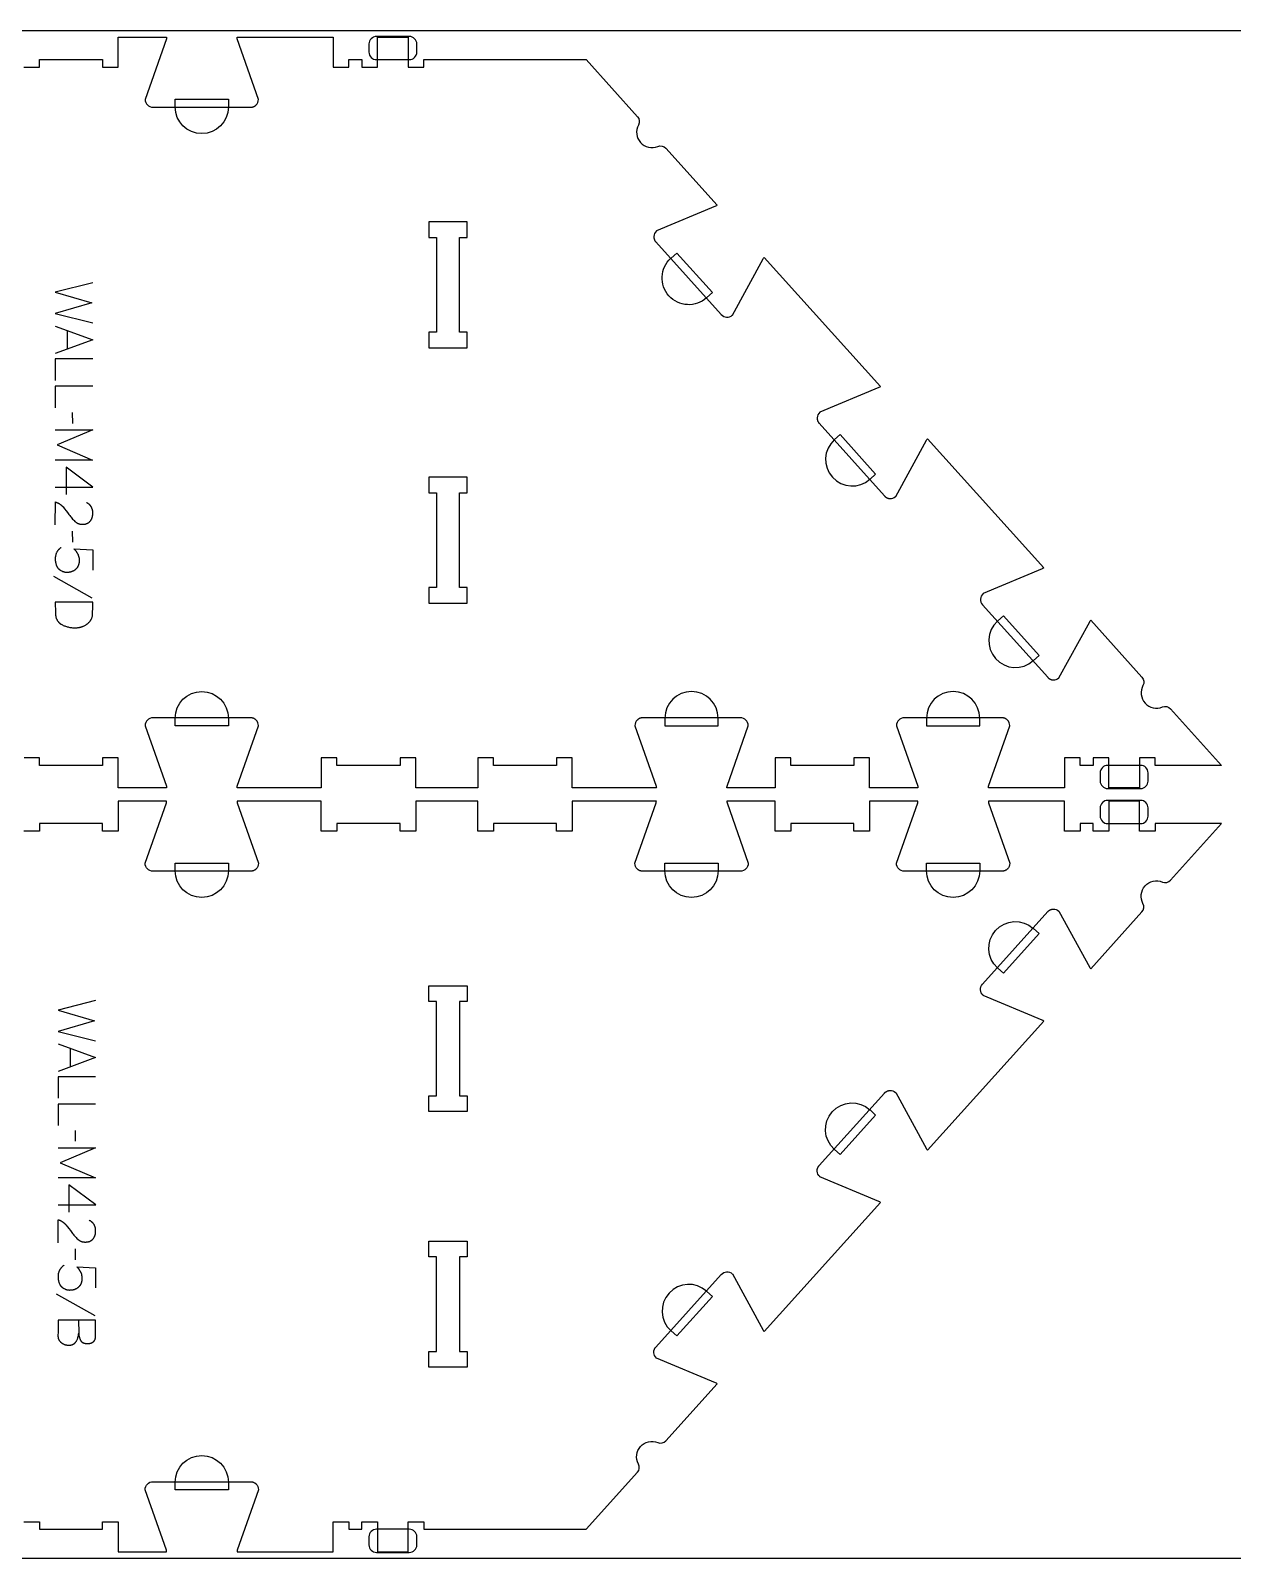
# Model space of a CAD drawing. Extents: x 0 to 4485, y 0 to 10771.
# Drawn here: x 891 to 1850, y 4349 to 5569 of the extents above; entities that cross this region are included whole.
import ezdxf

# ---------------------------------------------------------------- set-up
doc = ezdxf.new("R2010")
doc.units = 0
for name, color, linetype in [('0_SHEET_SPRUCEPLY_2440X122', 1, 'CONTINUOUS'), ('1_ANYTOOL_1MMDEEP_LABELS_S', 2, 'CONTINUOUS'), ('3_ANYTOOL_CUTTHROUGH_INSID', 4, 'CONTINUOUS'), ('4_ANYTOOL_CUTTHROUGH_OUTSI', 5, 'CONTINUOUS'), ('5_ANYTOOL_HALF_MILL_9MM_IN', 3, 'CONTINUOUS')]:
    doc.layers.add(name, color=color, linetype=linetype)

msp = doc.modelspace()

# ---------------------------------------------------------------- linework, layer by layer
at = {"layer": '0_SHEET_SPRUCEPLY_2440X122'}
msp.add_lwpolyline([(2737.9, 5569.4), (2737.9, 4349.4), (297.9, 4349.4), (297.9, 5569.4)], close=True, dxfattribs=at)
at = {"layer": '1_ANYTOOL_1MMDEEP_LABELS_S', "color": 2}
for points in [[(940.4, 5368.1), (910.4, 5360.4), (939.5, 5352), (910.4, 5343.5), (940.4, 5336)], [(910.4, 5333.4), (940.4, 5322.5), (910.4, 5311.5)], [(919.9, 5329.9), (919.9, 5315)], [(940.4, 5307.2), (910.4, 5307.2), (910.4, 5290.1)], [(940.4, 5285.4), (910.4, 5285.4), (910.4, 5268.3)], [(924.3, 5255.6), (924.2, 5264.4)], [(910.4, 5250.5), (940.4, 5250.5), (912, 5238.5), (940.2, 5226.5), (910.4, 5226.5)], [(910.4, 5204.9), (940.4, 5204.9), (919, 5220.9)], [(919, 5220.9), (919, 5199.1)], [(910.4, 5174.7), (910.5, 5193), (910.9, 5192.9), (911.1, 5192.8), (911.4, 5192.7), (911.6, 5192.6), (911.8, 5192.5), (912, 5192.4), (912.2, 5192.3), (912.4, 5192.2), (912.6, 5192.1), (912.9, 5192), (913.1, 5191.9), (913.3, 5191.8), (913.5, 5191.7), (913.7, 5191.6), (913.8, 5191.4), (914, 5191.3), (914.2, 5191.2), (914.4, 5191), (914.6, 5190.9), (914.8, 5190.8), (915, 5190.6), (915.1, 5190.5), (915.3, 5190.3), (915.5, 5190.2), (915.6, 5190), (915.8, 5189.8), (916, 5189.7), (916.1, 5189.5), (916.3, 5189.3), (916.6, 5189), (917.8, 5187.5), (919, 5186), (920.2, 5184.5), (921.3, 5183), (921.9, 5182.2), (922.4, 5181.5), (923, 5180.8), (923.6, 5180.1), (924.2, 5179.4), (924.8, 5178.8), (925.4, 5178.1), (926, 5177.5), (926.2, 5177.4), (926.3, 5177.3), (926.5, 5177.1), (926.7, 5177), (926.8, 5176.9), (927, 5176.7), (927.2, 5176.6), (927.3, 5176.5), (927.5, 5176.4), (927.7, 5176.3), (927.9, 5176.2), (928, 5176.1), (928.2, 5176), (928.4, 5175.9), (928.6, 5175.9), (928.8, 5175.8), (929, 5175.7), (929.2, 5175.6), (929.4, 5175.6), (929.6, 5175.5), (929.8, 5175.5), (930, 5175.4), (930.2, 5175.4), (930.4, 5175.3), (930.6, 5175.3), (930.8, 5175.3), (931, 5175.2), (931.3, 5175.2), (931.5, 5175.2), (931.7, 5175.2), (931.9, 5175.2), (932.1, 5175.2), (932.4, 5175.2), (932.6, 5175.2), (932.9, 5175.2), (933.1, 5175.2), (933.4, 5175.2), (933.6, 5175.3), (933.8, 5175.3), (934, 5175.3), (934.3, 5175.4), (934.5, 5175.4), (934.7, 5175.5), (934.9, 5175.5), (935.1, 5175.6), (935.3, 5175.7), (935.5, 5175.7), (935.7, 5175.8), (935.9, 5175.9), (936.1, 5176), (936.3, 5176.1), (936.4, 5176.2), (936.6, 5176.3), (936.8, 5176.4), (936.9, 5176.5), (937.1, 5176.6), (937.3, 5176.7), (937.4, 5176.9), (937.6, 5177), (937.7, 5177.1), (937.9, 5177.3), (938, 5177.4), (938.1, 5177.6), (938.3, 5177.7), (938.4, 5177.9), (938.5, 5178), (938.7, 5178.2), (938.8, 5178.4), (938.9, 5178.5), (939, 5178.7), (939.1, 5178.9), (939.2, 5179.1), (939.3, 5179.2), (939.4, 5179.4), (939.5, 5179.6), (939.6, 5179.8), (939.6, 5180), (939.7, 5180.2), (939.8, 5180.4), (939.9, 5180.6), (939.9, 5180.8), (940, 5181), (940, 5181.2), (940.1, 5181.4), (940.1, 5181.6), (940.2, 5181.8), (940.2, 5182), (940.2, 5182.3), (940.3, 5182.5), (940.3, 5182.7), (940.3, 5182.9), (940.3, 5183.2), (940.4, 5183.4), (940.4, 5183.6), (940.4, 5184.1), (940.4, 5184.5), (940.4, 5184.8), (940.3, 5185.2), (940.3, 5185.5), (940.3, 5185.9), (940.2, 5186.2), (940.1, 5186.5), (940.1, 5186.8), (940, 5187.2), (939.9, 5187.3), (939.9, 5187.5), (939.8, 5187.6), (939.8, 5187.8), (939.7, 5187.9), (939.7, 5188.1), (939.6, 5188.2), (939.5, 5188.4), (939.5, 5188.5), (939.4, 5188.6), (939.3, 5188.8), (939.3, 5188.9), (939.2, 5189), (939.1, 5189.2), (939, 5189.3), (938.9, 5189.4), (938.9, 5189.6), (938.8, 5189.7), (938.7, 5189.8), (938.6, 5189.9), (938.5, 5190.1), (938.4, 5190.2), (938.3, 5190.3), (938.2, 5190.4), (938.1, 5190.5), (938, 5190.7), (937.9, 5190.8), (937.7, 5190.9), (937.6, 5191), (937.5, 5191.1), (937.4, 5191.2), (937.3, 5191.3), (937, 5191.5), (936.7, 5191.7), (936.5, 5191.9), (936.2, 5192.1), (935.9, 5192.3), (935.6, 5192.4), (935.3, 5192.6)], [(924.3, 5161), (924.2, 5169.8)], [(915.1, 5156.7), (914.8, 5156.5), (914.6, 5156.3), (914.3, 5156.1), (914, 5155.9), (913.8, 5155.6), (913.5, 5155.4), (913.3, 5155.2), (913.1, 5154.9), (912.8, 5154.7), (912.6, 5154.4), (912.4, 5154.2), (912.2, 5153.9), (912.1, 5153.6), (911.9, 5153.4), (911.7, 5153.1), (911.6, 5152.8), (911.4, 5152.5), (911.3, 5152.3), (911.2, 5152), (911, 5151.7), (910.9, 5151.4), (910.8, 5151.1), (910.8, 5150.8), (910.7, 5150.4), (910.6, 5150.1), (910.5, 5149.8), (910.5, 5149.5), (910.5, 5149.1), (910.4, 5148.8), (910.4, 5148.5), (910.4, 5148.1), (910.4, 5147.8), (910.4, 5147.3), (910.4, 5146.9), (910.4, 5146.5), (910.4, 5146.1), (910.5, 5145.7), (910.5, 5145.4), (910.6, 5145), (910.6, 5144.6), (910.7, 5144.3), (910.8, 5143.9), (910.9, 5143.6), (911, 5143.2), (911.1, 5142.9), (911.2, 5142.5), (911.3, 5142.2), (911.4, 5141.9), (911.5, 5141.8), (911.6, 5141.6), (911.6, 5141.4), (911.7, 5141.3), (911.8, 5141.1), (911.9, 5141), (912, 5140.9), (912.1, 5140.7), (912.2, 5140.6), (912.3, 5140.4), (912.4, 5140.3), (912.5, 5140.2), (912.6, 5140), (912.8, 5139.9), (912.9, 5139.8), (913, 5139.6), (913.2, 5139.5), (913.3, 5139.4), (913.4, 5139.3), (913.6, 5139.2), (913.7, 5139), (913.9, 5138.9), (914.1, 5138.8), (914.2, 5138.7), (914.4, 5138.6), (914.6, 5138.5), (914.7, 5138.4), (914.9, 5138.3), (915.3, 5138.1), (915.7, 5137.9), (915.9, 5137.7), (916.2, 5137.6), (916.4, 5137.5), (916.7, 5137.4), (916.9, 5137.4), (917.2, 5137.3), (917.4, 5137.2), (917.6, 5137.2), (917.9, 5137.1), (918.1, 5137), (918.4, 5137), (918.6, 5137), (918.8, 5136.9), (919.1, 5136.9), (919.3, 5136.9), (919.5, 5136.9), (919.8, 5136.9), (920.1, 5136.9), (920.3, 5136.9), (920.6, 5137), (920.9, 5137), (921.1, 5137), (921.4, 5137), (921.6, 5137.1), (921.9, 5137.1), (922.1, 5137.1), (922.3, 5137.2), (922.6, 5137.3), (922.8, 5137.3), (923, 5137.4), (923.3, 5137.4), (923.5, 5137.5), (923.7, 5137.6), (923.9, 5137.7), (924.2, 5137.8), (924.4, 5137.9), (924.6, 5137.9), (924.8, 5138), (925, 5138.2), (925.2, 5138.3), (925.4, 5138.4), (925.6, 5138.5), (925.8, 5138.6), (926, 5138.8), (926.2, 5138.9), (926.4, 5139), (926.6, 5139.2), (926.7, 5139.3), (926.9, 5139.5), (927.1, 5139.6), (927.3, 5139.8), (927.4, 5139.9), (927.6, 5140.1), (927.7, 5140.3), (927.9, 5140.5), (928, 5140.6), (928.2, 5140.8), (928.3, 5141), (928.4, 5141.2), (928.5, 5141.4), (928.6, 5141.6), (928.7, 5141.8), (928.8, 5142), (928.9, 5142.3), (929, 5142.5), (929.1, 5142.7), (929.2, 5142.9), (929.3, 5143.2), (929.3, 5143.4), (929.4, 5143.6), (929.4, 5143.9), (929.5, 5144.1), (929.5, 5144.4), (929.6, 5144.6), (929.6, 5144.9), (929.6, 5145.2), (929.6, 5145.4), (929.7, 5145.7), (929.7, 5146), (929.7, 5146.3), (929.7, 5146.6), (929.6, 5147), (929.6, 5147.3), (929.6, 5147.6), (929.6, 5148), (929.5, 5148.3), (929.4, 5148.6), (929.4, 5148.9), (929.3, 5149.2), (929.2, 5149.5), (929.1, 5149.8), (929, 5150.1), (928.9, 5150.4), (928.8, 5150.7), (928.7, 5151), (928.5, 5151.3), (928.4, 5151.5), (928.2, 5151.8), (928.1, 5152.1), (927.9, 5152.4), (927.7, 5152.6), (927.5, 5152.9), (927.4, 5153.2), (927.2, 5153.4), (927, 5153.7), (926.7, 5154), (926.5, 5154.2), (926.3, 5154.5), (925.8, 5155), (925.3, 5155.5), (940.4, 5154.8), (940.4, 5138.6)], [(939.9, 5116.3), (909.1, 5133.5)], [(942.6, 4795), (912.6, 4787.2), (941.7, 4778.8), (912.6, 4770.3), (942.6, 4762.8)], [(912.6, 4760.2), (942.6, 4749.4), (912.6, 4738.3)], [(922.2, 4756.8), (922.2, 4741.9)], [(942.6, 4734), (912.6, 4734), (912.6, 4716.9)], [(942.6, 4712.2), (912.6, 4712.2), (912.6, 4695.1)], [(926.5, 4682.5), (926.4, 4691.2)], [(912.6, 4677.3), (942.6, 4677.3), (914.3, 4665.3), (942.5, 4653.3), (912.6, 4653.3)], [(912.6, 4631.8), (942.7, 4631.7), (921.3, 4647.7)], [(921.3, 4647.7), (921.3, 4626)], [(912.7, 4601.5), (912.7, 4619.8), (913.2, 4619.7), (913.4, 4619.6), (913.6, 4619.5), (913.8, 4619.5), (914, 4619.4), (914.3, 4619.3), (914.5, 4619.2), (914.7, 4619.1), (914.9, 4619), (915.1, 4618.9), (915.3, 4618.8), (915.5, 4618.6), (915.7, 4618.5), (915.9, 4618.4), (916.1, 4618.3), (916.3, 4618.1), (916.5, 4618), (916.7, 4617.9), (916.8, 4617.7), (917, 4617.6), (917.2, 4617.5), (917.4, 4617.3), (917.5, 4617.1), (917.7, 4617), (917.9, 4616.8), (918.1, 4616.7), (918.2, 4616.5), (918.4, 4616.3), (918.5, 4616.2), (918.9, 4615.8), (920.1, 4614.3), (921.3, 4612.8), (922.4, 4611.3), (923.6, 4609.8), (924.1, 4609), (924.7, 4608.3), (925.3, 4607.6), (925.8, 4606.9), (926.4, 4606.2), (927, 4605.6), (927.6, 4605), (928.3, 4604.4), (928.4, 4604.2), (928.6, 4604.1), (928.7, 4604), (928.9, 4603.8), (929.1, 4603.7), (929.2, 4603.6), (929.4, 4603.5), (929.6, 4603.3), (929.8, 4603.2), (929.9, 4603.1), (930.1, 4603), (930.3, 4602.9), (930.5, 4602.8), (930.7, 4602.8), (930.8, 4602.7), (931, 4602.6), (931.2, 4602.5), (931.4, 4602.5), (931.6, 4602.4), (931.8, 4602.3), (932, 4602.3), (932.2, 4602.2), (932.4, 4602.2), (932.6, 4602.2), (932.9, 4602.1), (933.1, 4602.1), (933.3, 4602.1), (933.5, 4602.1), (933.7, 4602), (933.9, 4602), (934.2, 4602), (934.4, 4602), (934.6, 4602), (934.9, 4602), (935.1, 4602), (935.4, 4602.1), (935.6, 4602.1), (935.8, 4602.1), (936.1, 4602.1), (936.3, 4602.2), (936.5, 4602.2), (936.7, 4602.3), (936.9, 4602.3), (937.1, 4602.4), (937.3, 4602.4), (937.5, 4602.5), (937.7, 4602.6), (937.9, 4602.6), (938.1, 4602.7), (938.3, 4602.8), (938.5, 4602.9), (938.7, 4603), (938.9, 4603.1), (939, 4603.2), (939.2, 4603.3), (939.4, 4603.4), (939.5, 4603.6), (939.7, 4603.7), (939.8, 4603.8), (940, 4604), (940.1, 4604.1), (940.3, 4604.2), (940.4, 4604.4), (940.5, 4604.5), (940.7, 4604.7), (940.8, 4604.9), (940.9, 4605), (941, 4605.2), (941.1, 4605.4), (941.2, 4605.5), (941.3, 4605.7), (941.4, 4605.9), (941.5, 4606.1), (941.6, 4606.3), (941.7, 4606.4), (941.8, 4606.6), (941.9, 4606.8), (942, 4607), (942, 4607.2), (942.1, 4607.4), (942.2, 4607.6), (942.2, 4607.8), (942.3, 4608), (942.3, 4608.2), (942.4, 4608.4), (942.4, 4608.6), (942.5, 4608.9), (942.5, 4609.1), (942.5, 4609.3), (942.5, 4609.5), (942.6, 4609.8), (942.6, 4610), (942.6, 4610.2), (942.6, 4610.5), (942.6, 4610.9), (942.6, 4611.3), (942.6, 4611.7), (942.6, 4612), (942.5, 4612.4), (942.5, 4612.7), (942.4, 4613), (942.4, 4613.4), (942.3, 4613.7), (942.2, 4614), (942.2, 4614.1), (942.1, 4614.3), (942.1, 4614.5), (942, 4614.6), (942, 4614.7), (941.9, 4614.9), (941.8, 4615), (941.8, 4615.2), (941.7, 4615.3), (941.6, 4615.5), (941.6, 4615.6), (941.5, 4615.7), (941.4, 4615.9), (941.3, 4616), (941.3, 4616.1), (941.2, 4616.3), (941.1, 4616.4), (941, 4616.5), (940.9, 4616.7), (940.8, 4616.8), (940.7, 4616.9), (940.6, 4617), (940.5, 4617.1), (940.4, 4617.3), (940.3, 4617.4), (940.2, 4617.5), (940.1, 4617.6), (940, 4617.7), (939.9, 4617.8), (939.8, 4617.9), (939.6, 4618), (939.5, 4618.1), (939.3, 4618.3), (939, 4618.5), (938.7, 4618.7), (938.4, 4618.9), (938.1, 4619.1), (937.8, 4619.3), (937.5, 4619.4)], [(926.5, 4587.8), (926.4, 4596.6)], [(917.4, 4583.5), (917.1, 4583.3), (916.8, 4583.1), (916.5, 4582.9), (916.3, 4582.7), (916, 4582.5), (915.8, 4582.2), (915.5, 4582), (915.3, 4581.7), (915.1, 4581.5), (914.9, 4581.3), (914.7, 4581), (914.5, 4580.7), (914.3, 4580.5), (914.1, 4580.2), (914, 4579.9), (913.8, 4579.7), (913.7, 4579.4), (913.5, 4579.1), (913.4, 4578.8), (913.3, 4578.5), (913.2, 4578.2), (913.1, 4577.9), (913, 4577.6), (912.9, 4577.3), (912.8, 4576.9), (912.8, 4576.6), (912.7, 4576.3), (912.7, 4576), (912.7, 4575.6), (912.6, 4575.3), (912.6, 4574.9), (912.6, 4574.6), (912.6, 4574.2), (912.6, 4573.8), (912.7, 4573.4), (912.7, 4573), (912.7, 4572.6), (912.8, 4572.2), (912.8, 4571.8), (912.9, 4571.5), (913, 4571.1), (913, 4570.7), (913.1, 4570.4), (913.2, 4570), (913.3, 4569.7), (913.4, 4569.4), (913.5, 4569.1), (913.7, 4568.7), (913.7, 4568.6), (913.8, 4568.4), (913.9, 4568.3), (914, 4568.1), (914.1, 4568), (914.1, 4567.8), (914.2, 4567.7), (914.3, 4567.5), (914.4, 4567.4), (914.5, 4567.3), (914.6, 4567.1), (914.8, 4567), (914.9, 4566.9), (915, 4566.7), (915.1, 4566.6), (915.3, 4566.5), (915.4, 4566.3), (915.5, 4566.2), (915.7, 4566.1), (915.8, 4566), (916, 4565.9), (916.1, 4565.7), (916.3, 4565.6), (916.5, 4565.5), (916.6, 4565.4), (916.8, 4565.3), (917, 4565.2), (917.2, 4565.1), (917.5, 4564.9), (917.9, 4564.7), (918.2, 4564.6), (918.4, 4564.5), (918.7, 4564.4), (918.9, 4564.3), (919.2, 4564.2), (919.4, 4564.1), (919.6, 4564), (919.9, 4564), (920.1, 4563.9), (920.4, 4563.9), (920.6, 4563.8), (920.8, 4563.8), (921.1, 4563.8), (921.3, 4563.8), (921.6, 4563.7), (921.8, 4563.7), (922.1, 4563.7), (922.3, 4563.8), (922.6, 4563.8), (922.8, 4563.8), (923.1, 4563.8), (923.4, 4563.8), (923.6, 4563.9), (923.9, 4563.9), (924.1, 4563.9), (924.3, 4564), (924.6, 4564), (924.8, 4564.1), (925, 4564.1), (925.3, 4564.2), (925.5, 4564.3), (925.7, 4564.3), (926, 4564.4), (926.2, 4564.5), (926.4, 4564.6), (926.6, 4564.7), (926.8, 4564.8), (927, 4564.9), (927.2, 4565), (927.5, 4565.1), (927.7, 4565.2), (927.9, 4565.3), (928, 4565.5), (928.2, 4565.6), (928.4, 4565.7), (928.6, 4565.9), (928.8, 4566), (929, 4566.1), (929.2, 4566.3), (929.3, 4566.5), (929.5, 4566.6), (929.7, 4566.8), (929.8, 4566.9), (930, 4567.1), (930.1, 4567.3), (930.3, 4567.5), (930.4, 4567.7), (930.5, 4567.9), (930.7, 4568), (930.8, 4568.2), (930.9, 4568.4), (931, 4568.7), (931.1, 4568.9), (931.2, 4569.1), (931.3, 4569.3), (931.4, 4569.5), (931.4, 4569.7), (931.5, 4570), (931.6, 4570.2), (931.6, 4570.5), (931.7, 4570.7), (931.7, 4570.9), (931.8, 4571.2), (931.8, 4571.5), (931.8, 4571.7), (931.9, 4572), (931.9, 4572.3), (931.9, 4572.5), (931.9, 4572.8), (931.9, 4573.1), (931.9, 4573.4), (931.9, 4573.8), (931.9, 4574.1), (931.8, 4574.5), (931.8, 4574.8), (931.7, 4575.1), (931.7, 4575.4), (931.6, 4575.8), (931.5, 4576.1), (931.5, 4576.4), (931.4, 4576.7), (931.3, 4577), (931.2, 4577.3), (931, 4577.5), (930.9, 4577.8), (930.8, 4578.1), (930.6, 4578.4), (930.5, 4578.6), (930.3, 4578.9), (930.1, 4579.2), (930, 4579.5), (929.8, 4579.7), (929.6, 4580), (929.4, 4580.3), (929.2, 4580.5), (929, 4580.8), (928.8, 4581), (928.6, 4581.3), (928.1, 4581.8), (927.6, 4582.3), (942.6, 4581.6), (942.6, 4565.4)], [(942.2, 4543.2), (911.4, 4560.4)], [(942.6, 4539.7), (912.6, 4539.7), (912.6, 4530.1), (912.5, 4527.5), (912.5, 4527.3), (912.5, 4527.1), (912.5, 4526.9), (912.5, 4526.6), (912.6, 4526.4), (912.6, 4526.2), (912.6, 4526), (912.7, 4525.8), (912.7, 4525.6), (912.7, 4525.4), (912.8, 4525.2), (912.8, 4525), (912.9, 4524.8), (913, 4524.6), (913, 4524.4), (913.1, 4524.2), (913.2, 4524.1), (913.3, 4523.9), (913.4, 4523.7), (913.5, 4523.6), (913.6, 4523.4), (913.7, 4523.2), (913.8, 4523.1), (913.9, 4522.9), (914.1, 4522.8), (914.2, 4522.6), (914.3, 4522.5), (914.5, 4522.3), (914.6, 4522.2), (914.8, 4522), (915, 4521.9), (915.1, 4521.8), (915.3, 4521.6), (915.5, 4521.5), (915.6, 4521.4), (915.8, 4521.3), (916, 4521.2), (916.2, 4521.1), (916.3, 4521), (916.5, 4520.9), (916.7, 4520.8), (916.9, 4520.7), (917.1, 4520.6), (917.3, 4520.5), (917.4, 4520.4), (917.6, 4520.3), (917.8, 4520.3), (918, 4520.2), (918.2, 4520.1), (918.4, 4520.1), (918.6, 4520), (918.8, 4520), (919, 4519.9), (919.1, 4519.9), (919.3, 4519.9), (919.5, 4519.8), (919.7, 4519.8), (919.9, 4519.8), (920.1, 4519.7), (920.3, 4519.7), (920.5, 4519.7), (920.7, 4519.7), (920.9, 4519.7), (921.2, 4519.7), (921.4, 4519.7), (921.7, 4519.7), (921.9, 4519.7), (922.1, 4519.7), (922.4, 4519.8), (922.6, 4519.8), (922.8, 4519.8), (923, 4519.9), (923.3, 4519.9), (923.5, 4520), (923.7, 4520), (923.9, 4520.1), (924.1, 4520.2), (924.3, 4520.2), (924.5, 4520.3), (924.6, 4520.4), (924.7, 4520.5), (924.8, 4520.5), (924.9, 4520.6), (925, 4520.6), (925.1, 4520.7), (925.2, 4520.7), (925.3, 4520.8), (925.3, 4520.8), (925.4, 4520.9), (925.5, 4520.9), (925.6, 4521), (925.7, 4521.1), (925.7, 4521.1), (925.8, 4521.2), (925.9, 4521.3), (926, 4521.3), (926, 4521.4), (926.1, 4521.5), (926.2, 4521.5), (926.3, 4521.6), (926.3, 4521.7), (926.4, 4521.8), (926.5, 4521.9), (926.6, 4522.1), (926.8, 4522.2), (926.9, 4522.4), (927, 4522.6), (927.2, 4523), (927.4, 4523.3), (927.6, 4523.7), (927.8, 4524.1), (928, 4524.5), (928.1, 4524.9), (928.3, 4525.3), (928.4, 4525.7), (928.5, 4526.1), (928.6, 4526.5), (928.7, 4527), (928.8, 4527.4), (928.9, 4527.8), (929, 4528.3), (929, 4528.7), (929.1, 4529.2)], [(929, 4539.7), (929.1, 4529.2), (929.1, 4528.8), (929.2, 4528.4), (929.2, 4528), (929.3, 4527.6), (929.3, 4527.3), (929.4, 4526.9), (929.5, 4526.5), (929.6, 4526.2), (929.7, 4525.8), (929.8, 4525.5), (929.9, 4525.1), (930, 4524.8), (930.2, 4524.4), (930.3, 4524.1), (930.5, 4523.8), (930.6, 4523.5), (930.7, 4523.4), (930.7, 4523.3), (930.8, 4523.3), (930.8, 4523.2), (930.9, 4523.1), (930.9, 4523), (931, 4523), (931, 4522.9), (931.1, 4522.8), (931.1, 4522.8), (931.2, 4522.7), (931.2, 4522.6), (931.3, 4522.6), (931.4, 4522.5), (931.4, 4522.4), (931.5, 4522.4), (931.6, 4522.3), (931.6, 4522.3), (931.7, 4522.2), (931.8, 4522.2), (931.8, 4522.1), (931.9, 4522.1), (932, 4522), (932.1, 4522), (932.1, 4521.9), (932.2, 4521.9), (932.3, 4521.8), (932.4, 4521.8), (932.4, 4521.7), (932.5, 4521.7), (932.6, 4521.6), (932.7, 4521.6), (932.8, 4521.6), (932.9, 4521.5), (933.1, 4521.5), (933.2, 4521.4), (933.4, 4521.3), (933.6, 4521.3), (933.8, 4521.2), (934, 4521.2), (934.2, 4521.1), (934.5, 4521.1), (934.7, 4521.1), (934.9, 4521), (935.2, 4521), (935.4, 4521), (935.6, 4521), (935.9, 4521), (936.2, 4521), (936.5, 4521), (936.7, 4521), (936.9, 4521), (937.1, 4521), (937.3, 4521), (937.5, 4521.1), (937.7, 4521.1), (937.8, 4521.1), (938, 4521.1), (938.2, 4521.2), (938.4, 4521.2), (938.5, 4521.2), (938.7, 4521.3), (938.8, 4521.3), (939, 4521.4), (939.1, 4521.4), (939.3, 4521.5), (939.4, 4521.6), (939.6, 4521.6), (939.7, 4521.7), (939.8, 4521.8), (940, 4521.8), (940.1, 4521.9), (940.2, 4522), (940.3, 4522.1), (940.5, 4522.2), (940.6, 4522.3), (940.7, 4522.3), (940.8, 4522.4), (940.9, 4522.5), (941, 4522.6), (941.1, 4522.8), (941.2, 4522.9), (941.3, 4523), (941.4, 4523.1), (941.5, 4523.2), (941.6, 4523.3), (941.6, 4523.5), (941.7, 4523.6), (941.8, 4523.7), (941.9, 4523.9), (941.9, 4524), (942, 4524.1), (942.1, 4524.3), (942.1, 4524.4), (942.2, 4524.6), (942.2, 4524.7), (942.3, 4524.9), (942.3, 4525.1), (942.4, 4525.2), (942.4, 4525.4), (942.4, 4525.6), (942.5, 4525.7), (942.5, 4525.9), (942.5, 4526.1), (942.5, 4526.3), (942.6, 4526.5), (942.6, 4526.7), (942.6, 4526.8), (942.6, 4527.2), (942.6, 4527.7), (942.6, 4539.7)]]:
    msp.add_lwpolyline(points, dxfattribs=at)
msp.add_lwpolyline([(940.4, 5112.9), (910.4, 5112.9), (910.5, 5104.4), (910.5, 5104), (910.5, 5103.6), (910.5, 5103.2), (910.6, 5102.8), (910.6, 5102.4), (910.7, 5102), (910.7, 5101.7), (910.8, 5101.3), (910.9, 5101), (911, 5100.6), (911.1, 5100.3), (911.2, 5100), (911.3, 5099.7), (911.4, 5099.5), (911.5, 5099.3), (911.5, 5099.2), (911.6, 5099), (911.7, 5098.9), (911.8, 5098.8), (911.8, 5098.6), (911.9, 5098.5), (912, 5098.3), (912.1, 5098.2), (912.2, 5098.1), (912.3, 5097.9), (912.4, 5097.8), (912.5, 5097.7), (912.6, 5097.5), (912.7, 5097.4), (912.8, 5097.3), (912.9, 5097.2), (913, 5097), (913.1, 5096.9), (913.2, 5096.8), (913.3, 5096.7), (913.4, 5096.6), (913.6, 5096.5), (913.7, 5096.4), (913.8, 5096.3), (913.9, 5096.1), (914.1, 5096), (914.2, 5095.9), (914.3, 5095.8), (914.5, 5095.7), (914.6, 5095.7), (914.9, 5095.5), (915.2, 5095.3), (915.5, 5095.1), (916.1, 5094.8), (916.7, 5094.5), (917.4, 5094.2), (918, 5094), (918.6, 5093.8), (919.3, 5093.5), (919.9, 5093.3), (920.6, 5093.2), (921.3, 5093), (921.9, 5092.9), (922.6, 5092.8), (923.3, 5092.7), (924, 5092.6), (924.7, 5092.6), (925.4, 5092.5), (926.1, 5092.5), (926.7, 5092.5), (927.3, 5092.6), (927.8, 5092.6), (928.4, 5092.7), (929, 5092.8), (929.3, 5092.8), (929.6, 5092.9), (929.8, 5092.9), (930.1, 5093), (930.4, 5093.1), (930.7, 5093.1), (930.9, 5093.2), (931.2, 5093.3), (931.5, 5093.4), (931.8, 5093.5), (932, 5093.6), (932.3, 5093.7), (932.6, 5093.8), (932.8, 5093.9), (933.4, 5094.2), (933.9, 5094.4), (934.4, 5094.7), (934.9, 5095), (935.2, 5095.2), (935.5, 5095.4), (935.8, 5095.6), (936.1, 5095.8), (936.3, 5096), (936.6, 5096.2), (936.8, 5096.4), (937.1, 5096.7), (937.3, 5096.9), (937.5, 5097.1), (937.8, 5097.3), (938, 5097.6), (938.2, 5097.8), (938.3, 5098), (938.5, 5098.3), (938.7, 5098.5), (938.8, 5098.8), (939, 5099), (939.1, 5099.3), (939.3, 5099.5), (939.4, 5099.8), (939.5, 5100.1), (939.6, 5100.3), (939.7, 5100.6), (939.8, 5100.9), (939.8, 5101.2), (939.9, 5101.4), (940, 5101.7), (940, 5102), (940.1, 5102.3), (940.1, 5102.6), (940.1, 5102.9), (940.2, 5105.3), (940.3, 5107.8), (940.3, 5110.3)], close=True, dxfattribs=at)
at = {"layer": '3_ANYTOOL_CUTTHROUGH_INSID', "color": 4}
for points in [[(1208.7, 5416.4), (1208.7, 5404.2), (1214.7, 5404.2), (1214.7, 5328.7), (1208.7, 5328.7), (1208.7, 5316.2), (1239.2, 5316.2), (1239.2, 5328.7), (1233.2, 5328.7), (1233.2, 5404.2), (1239.2, 5404.2), (1239.2, 5416.7), (1208.7, 5416.7)], [(1239.2, 5112.4), (1239.2, 5124.7), (1233.2, 5124.7), (1233.2, 5200.2), (1239.2, 5200.2), (1239.2, 5212.7), (1208.7, 5212.7), (1208.7, 5200.2), (1214.7, 5200.2), (1214.7, 5124.7), (1208.7, 5124.7), (1208.7, 5112.2), (1239.2, 5112.2)], [(1239.2, 4806.4), (1239.2, 4794.2), (1233.2, 4794.2), (1233.2, 4718.7), (1239.2, 4718.7), (1239.2, 4706.2), (1208.7, 4706.2), (1208.7, 4718.7), (1214.7, 4718.7), (1214.7, 4794.2), (1208.7, 4794.2), (1208.7, 4806.7), (1239.2, 4806.7)], [(1208.7, 4502.4), (1208.7, 4514.7), (1214.7, 4514.7), (1214.7, 4590.2), (1208.7, 4590.2), (1208.7, 4602.7), (1239.2, 4602.7), (1239.2, 4590.2), (1233.2, 4590.2), (1233.2, 4514.7), (1239.2, 4514.7), (1239.2, 4502.2), (1208.7, 4502.2)]]:
    msp.add_lwpolyline(points, close=True, dxfattribs=at)
at = {"layer": '4_ANYTOOL_CUTTHROUGH_OUTSI', "color": 5}
for points in [[(885.2, 5540.2), (897.7, 5540.2), (897.7, 5546.2), (948.2, 5546.2), (948.2, 5540.2), (960.7, 5540.2), (960.7, 5564.2), (999.3, 5564.2), (999.3, 5564.2, -0.061485), (999.1, 5562.8), (982.2, 5514.5), (982.1, 5514.5), (982.1, 5514.4), (982.1, 5514.4, 0.414214), (988.4, 5508.2), (1066.4, 5508.2), (1066.5, 5508.2), (1066.7, 5508.2), (1066.8, 5508.2), (1067, 5508.2), (1067.1, 5508.2), (1067.3, 5508.2), (1067.5, 5508.3), (1067.6, 5508.3), (1067.8, 5508.3), (1067.9, 5508.4), (1068.1, 5508.4), (1068.2, 5508.4), (1068.4, 5508.5), (1068.5, 5508.5), (1068.6, 5508.6), (1068.8, 5508.6), (1068.9, 5508.7), (1069.1, 5508.8), (1069.2, 5508.8), (1069.3, 5508.9), (1069.5, 5509), (1069.6, 5509.1), (1069.7, 5509.1), (1069.9, 5509.2), (1070, 5509.3), (1070.1, 5509.4), (1070.3, 5509.5), (1070.4, 5509.6), (1070.5, 5509.7), (1070.6, 5509.8), (1070.7, 5509.9), (1070.8, 5510, 0.198912), (1072.6, 5514.4), (1072.6, 5514.5), (1072.6, 5514.5), (1055.7, 5562.8), (1055.7, 5562.8, -0.061485), (1055.5, 5564.2), (1072.9, 5564.2), (1132.3, 5564.2), (1132.3, 5540.2), (1132.5, 5540.2), (1144.5, 5540.2), (1144.8, 5540.2), (1144.8, 5546.2), (1155.3, 5546.2), (1155.3, 5540.2), (1155.5, 5540.2), (1167.5, 5540.2), (1167.8, 5540.2), (1167.8, 5564.2), (1192.3, 5564.2), (1192.3, 5540.2), (1204.8, 5540.2), (1204.8, 5546.2), (1334.3, 5546.2), (1375.3, 5500.6), (1375.3, 5500.6, -0.317837), (1376.1, 5494, 0.317837), (1377.7, 5480, 0.317837), (1391.5, 5476.9, -0.317837), (1398, 5475.4), (1438.9, 5430, -0.061485), (1437.7, 5429.2), (1390.5, 5409.5), (1390.5, 5409.5), (1390.4, 5409.4), (1390.4, 5409.4, 0.198912), (1388.4, 5405.1), (1388.4, 5405), (1388.4, 5404.8), (1388.4, 5404.7), (1388.4, 5404.5), (1388.4, 5404.4), (1388.4, 5404.2), (1388.4, 5404.1), (1388.4, 5403.9), (1388.5, 5403.7), (1388.5, 5403.6), (1388.5, 5403.4), (1388.6, 5403.3), (1388.6, 5403.1), (1388.6, 5403), (1388.7, 5402.8), (1388.7, 5402.7), (1388.8, 5402.6), (1388.8, 5402.4), (1388.9, 5402.3), (1389, 5402.1), (1389, 5402), (1389.1, 5401.8), (1389.2, 5401.7), (1389.3, 5401.6), (1389.3, 5401.4), (1389.4, 5401.3), (1389.5, 5401.2), (1389.6, 5401.1), (1389.7, 5401), (1389.8, 5400.8), (1389.9, 5400.7), (1390, 5400.6), (1442.2, 5342.6, 0.414214), (1451, 5342.2), (1451, 5342.2), (1451.1, 5342.2), (1475.6, 5387.1), (1475.6, 5387.1, -0.061485), (1476.5, 5388.2), (1569.3, 5285.1, -0.061485), (1568.1, 5284.4), (1520.9, 5264.6), (1520.9, 5264.6), (1520.9, 5264.6), (1520.9, 5264.6, 0.198912), (1518.8, 5260.3), (1518.8, 5260.1), (1518.8, 5260), (1518.8, 5259.8), (1518.8, 5259.7), (1518.8, 5259.5), (1518.8, 5259.4), (1518.8, 5259.2), (1518.9, 5259.1), (1518.9, 5258.9), (1518.9, 5258.8), (1518.9, 5258.6), (1519, 5258.5), (1519, 5258.3), (1519.1, 5258.2), (1519.1, 5258), (1519.1, 5257.9), (1519.2, 5257.7), (1519.3, 5257.6), (1519.3, 5257.4), (1519.4, 5257.3), (1519.5, 5257.1), (1519.5, 5257), (1519.6, 5256.9), (1519.7, 5256.7), (1519.8, 5256.6), (1519.8, 5256.5), (1519.9, 5256.4), (1520, 5256.2), (1520.1, 5256.1), (1520.2, 5256), (1520.3, 5255.9), (1520.4, 5255.8), (1572.6, 5197.8), (1572.7, 5197.7), (1572.8, 5197.6), (1572.9, 5197.5), (1573, 5197.4), (1573.1, 5197.3), (1573.2, 5197.2), (1573.4, 5197.1), (1573.5, 5197), (1573.6, 5196.9), (1573.7, 5196.8), (1573.9, 5196.7), (1574, 5196.6), (1574.1, 5196.6), (1574.3, 5196.5), (1574.4, 5196.4), (1574.5, 5196.3), (1574.7, 5196.3), (1574.8, 5196.2), (1575, 5196.2), (1575.1, 5196.1), (1575.3, 5196.1), (1575.4, 5196), (1575.6, 5196), (1575.7, 5195.9), (1575.9, 5195.9), (1576, 5195.9), (1576.2, 5195.8), (1576.3, 5195.8), (1576.5, 5195.8), (1576.6, 5195.8), (1576.8, 5195.8), (1576.9, 5195.7, 0.198912), (1581.4, 5197.3), (1581.4, 5197.4), (1581.5, 5197.4), (1606, 5242.3), (1606, 5242.3, -0.061485), (1606.9, 5243.4), (1699.7, 5140.3, -0.061485), (1698.5, 5139.5), (1651.3, 5119.8), (1651.3, 5119.8), (1651.3, 5119.8), (1651.3, 5119.8, 0.414214), (1650.8, 5110.9), (1703, 5053), (1703.1, 5052.9), (1703.2, 5052.7), (1703.3, 5052.6), (1703.4, 5052.5), (1703.5, 5052.4), (1703.7, 5052.3), (1703.8, 5052.2), (1703.9, 5052.1), (1704, 5052.1), (1704.1, 5052), (1704.3, 5051.9), (1704.4, 5051.8), (1704.5, 5051.7), (1704.7, 5051.6), (1704.8, 5051.6), (1705, 5051.5), (1705.1, 5051.4), (1705.2, 5051.4), (1705.4, 5051.3), (1705.5, 5051.3), (1705.7, 5051.2), (1705.8, 5051.2), (1706, 5051.1), (1706.1, 5051.1), (1706.3, 5051), (1706.4, 5051), (1706.6, 5051), (1706.7, 5051), (1706.9, 5050.9), (1707, 5050.9), (1707.2, 5050.9), (1707.3, 5050.9, 0.198912), (1711.8, 5052.5), (1711.9, 5052.5), (1711.9, 5052.6), (1736.5, 5097.4), (1736.5, 5097.4, -0.061485), (1737.3, 5098.5), (1778.2, 5053.1, -0.317837), (1779, 5046.5, 0.707107), (1794.5, 5029.3, -0.317837), (1800.9, 5027.9), (1841.6, 4982.7), (1788.7, 4982.7), (1788.7, 4988.7), (1776.2, 4988.7), (1776.2, 4964.7), (1751.7, 4964.7), (1751.7, 4988.7), (1739.5, 4988.7), (1739.2, 4988.7), (1739.2, 4982.7), (1728.7, 4982.7), (1728.7, 4988.7), (1728.5, 4988.7), (1716.5, 4988.7), (1716.2, 4988.7), (1716.2, 4964.7), (1655.5, 4964.7), (1655.5, 4964.7, -0.061485), (1655.7, 4966.1), (1672.6, 5014.3), (1672.6, 5014.4), (1672.6, 5014.4), (1672.6, 5014.4, 0.198912), (1670.8, 5018.8), (1670.7, 5018.9), (1670.6, 5019), (1670.5, 5019.1), (1670.4, 5019.2), (1670.3, 5019.3), (1670.1, 5019.4), (1670, 5019.5), (1669.9, 5019.6), (1669.7, 5019.7), (1669.6, 5019.8), (1669.5, 5019.9), (1669.3, 5019.9), (1669.2, 5020), (1669.1, 5020.1), (1668.9, 5020.1), (1668.8, 5020.2), (1668.6, 5020.3), (1668.5, 5020.3), (1668.4, 5020.4), (1668.2, 5020.4), (1668.1, 5020.4), (1667.9, 5020.5), (1667.8, 5020.5), (1667.6, 5020.6), (1667.5, 5020.6), (1667.3, 5020.6), (1667.1, 5020.6), (1667, 5020.6), (1666.8, 5020.7), (1666.7, 5020.7), (1666.5, 5020.7), (1666.4, 5020.7), (1588.4, 5020.7, 0.414214), (1582.1, 5014.4), (1582.1, 5014.4), (1582.2, 5014.3), (1599.1, 4966.1), (1599.1, 4966.1, -0.061485), (1599.3, 4964.7), (1560.7, 4964.7), (1560.7, 4988.7), (1548.2, 4988.7), (1548.2, 4982.7), (1497.7, 4982.7), (1497.7, 4988.7), (1485.2, 4988.7), (1485.2, 4964.7), (1446.6, 4964.7), (1446.6, 4964.7, -0.061485), (1446.8, 4966.1), (1463.7, 5014.3), (1463.7, 5014.4), (1463.7, 5014.4), (1463.7, 5014.4, 0.414214), (1457.5, 5020.7), (1379.5, 5020.7), (1379.3, 5020.7), (1379.2, 5020.7), (1379, 5020.7), (1378.9, 5020.6), (1378.7, 5020.6), (1378.6, 5020.6), (1378.4, 5020.6), (1378.3, 5020.6), (1378.1, 5020.5), (1378, 5020.5), (1377.8, 5020.4), (1377.7, 5020.4), (1377.5, 5020.4), (1377.4, 5020.3), (1377.2, 5020.3), (1377.1, 5020.2), (1377, 5020.1), (1376.8, 5020.1), (1376.7, 5020), (1376.5, 5019.9), (1376.4, 5019.9), (1376.3, 5019.8), (1376.1, 5019.7), (1376, 5019.6), (1375.9, 5019.5), (1375.8, 5019.4), (1375.6, 5019.3), (1375.5, 5019.2), (1375.4, 5019.1), (1375.3, 5019), (1375.2, 5018.9), (1375.1, 5018.8, 0.198912), (1373.2, 5014.4), (1373.2, 5014.4), (1373.3, 5014.3), (1390.2, 4966.1), (1390.2, 4966.1, -0.061485), (1390.4, 4964.7), (1323.2, 4964.7), (1323.2, 4988.7), (1322.9, 4988.7), (1310.9, 4988.7), (1310.7, 4988.7), (1310.7, 4982.7), (1260.2, 4982.7), (1260.2, 4988.7), (1247.7, 4988.7), (1247.7, 4964.7), (1198.2, 4964.7), (1198.2, 4988.7), (1185.7, 4988.7), (1185.7, 4982.7), (1135.2, 4982.7), (1135.2, 4988.7), (1134.9, 4988.7), (1122.9, 4988.7), (1122.7, 4988.7), (1122.7, 4988.4), (1122.7, 4964.7), (1072.9, 4964.7), (1055.5, 4964.7), (1055.5, 4964.7, -0.061485), (1055.7, 4966.1), (1072.6, 5014.3), (1072.6, 5014.4), (1072.6, 5014.4), (1072.6, 5014.4, 0.198912), (1070.8, 5018.8), (1070.7, 5018.9), (1070.6, 5019), (1070.5, 5019.1), (1070.4, 5019.2), (1070.3, 5019.3), (1070.1, 5019.4), (1070, 5019.5), (1069.9, 5019.6), (1069.7, 5019.7), (1069.6, 5019.8), (1069.5, 5019.9), (1069.3, 5019.9), (1069.2, 5020), (1069.1, 5020.1), (1068.9, 5020.1), (1068.8, 5020.2), (1068.6, 5020.3), (1068.5, 5020.3), (1068.4, 5020.4), (1068.2, 5020.4), (1068.1, 5020.4), (1067.9, 5020.5), (1067.8, 5020.5), (1067.6, 5020.6), (1067.5, 5020.6), (1067.3, 5020.6), (1067.1, 5020.6), (1067, 5020.6), (1066.8, 5020.7), (1066.7, 5020.7), (1066.5, 5020.7), (1066.4, 5020.7), (988.4, 5020.7, 0.414214), (982.1, 5014.4), (982.1, 5014.4), (982.2, 5014.3), (999.1, 4966.1), (999.1, 4966.1, -0.061485), (999.3, 4964.7), (960.7, 4964.7), (960.7, 4988.7), (960.4, 4988.7), (948.4, 4988.7), (948.2, 4988.7), (948.2, 4982.7), (897.7, 4982.7), (897.7, 4988.7), (897.4, 4988.7), (885.4, 4988.7)], [(885.2, 4378.7), (897.7, 4378.7), (897.7, 4372.7), (948.2, 4372.7), (948.2, 4378.7), (960.7, 4378.7), (960.7, 4378.4), (960.7, 4354.7), (999.3, 4354.7), (999.3, 4354.7, 0.061485), (999.1, 4356.1), (982.2, 4404.3), (982.1, 4404.4), (982.1, 4404.4), (982.1, 4404.4, -0.414214), (988.4, 4410.7), (1066.4, 4410.7), (1066.5, 4410.7), (1066.7, 4410.7), (1066.8, 4410.7), (1067, 4410.6), (1067.1, 4410.6), (1067.3, 4410.6), (1067.5, 4410.6), (1067.6, 4410.6), (1067.8, 4410.5), (1067.9, 4410.5), (1068.1, 4410.4), (1068.2, 4410.4), (1068.4, 4410.4), (1068.5, 4410.3), (1068.6, 4410.3), (1068.8, 4410.2), (1068.9, 4410.1), (1069.1, 4410.1), (1069.2, 4410), (1069.3, 4409.9), (1069.5, 4409.9), (1069.6, 4409.8), (1069.7, 4409.7), (1069.9, 4409.6), (1070, 4409.5), (1070.1, 4409.4), (1070.3, 4409.3), (1070.4, 4409.2), (1070.5, 4409.2), (1070.6, 4409), (1070.7, 4408.9), (1070.8, 4408.8, -0.198912), (1072.6, 4404.4), (1072.6, 4404.4), (1072.6, 4404.3), (1055.7, 4356.1), (1055.7, 4356.1, 0.061485), (1055.5, 4354.7), (1072.9, 4354.7), (1132.3, 4354.7), (1132.3, 4378.7), (1144.5, 4378.7), (1144.8, 4378.7), (1144.8, 4372.7), (1155.3, 4372.7), (1155.3, 4378.7), (1155.5, 4378.7), (1167.5, 4378.7), (1167.8, 4378.7), (1167.8, 4354.7), (1192.3, 4354.7), (1192.3, 4378.7), (1204.5, 4378.7), (1204.8, 4378.7), (1204.8, 4372.7), (1334.3, 4372.7), (1375.3, 4418.2), (1375.3, 4418.2, 0.317837), (1376.1, 4424.8, -0.707107), (1391.5, 4442, 0.317837), (1398, 4443.4), (1438.9, 4488.9, 0.061485), (1437.7, 4489.6), (1390.5, 4509.4), (1390.5, 4509.4), (1390.4, 4509.4), (1390.4, 4509.4, -0.198912), (1388.4, 4513.7), (1388.4, 4513.9), (1388.4, 4514), (1388.4, 4514.2), (1388.4, 4514.3), (1388.4, 4514.5), (1388.4, 4514.6), (1388.4, 4514.8), (1388.4, 4514.9), (1388.5, 4515.1), (1388.5, 4515.2), (1388.5, 4515.4), (1388.6, 4515.5), (1388.6, 4515.7), (1388.6, 4515.8), (1388.7, 4516), (1388.7, 4516.1), (1388.8, 4516.3), (1388.8, 4516.4), (1388.9, 4516.6), (1389, 4516.7), (1389, 4516.9), (1389.1, 4517), (1389.2, 4517.1), (1389.3, 4517.3), (1389.3, 4517.4), (1389.4, 4517.5), (1389.5, 4517.6), (1389.6, 4517.8), (1389.7, 4517.9), (1389.8, 4518), (1389.9, 4518.1), (1390, 4518.2), (1442.2, 4576.2, -0.414214), (1451, 4576.7), (1451, 4576.6), (1451.1, 4576.6), (1475.6, 4531.7), (1475.6, 4531.7, 0.061485), (1476.5, 4530.6), (1569.3, 4633.7, 0.061485), (1568.1, 4634.5), (1520.9, 4654.2), (1520.9, 4654.2), (1520.9, 4654.3), (1520.9, 4654.3, -0.198912), (1518.8, 4658.6), (1518.8, 4658.7), (1518.8, 4658.9), (1518.8, 4659), (1518.8, 4659.2), (1518.8, 4659.3), (1518.8, 4659.5), (1518.8, 4659.6), (1518.9, 4659.8), (1518.9, 4659.9), (1518.9, 4660.1), (1518.9, 4660.2), (1519, 4660.4), (1519, 4660.5), (1519.1, 4660.7), (1519.1, 4660.8), (1519.1, 4661), (1519.2, 4661.1), (1519.3, 4661.3), (1519.3, 4661.4), (1519.4, 4661.6), (1519.5, 4661.7), (1519.5, 4661.8), (1519.6, 4662), (1519.7, 4662.1), (1519.8, 4662.2), (1519.8, 4662.4), (1519.9, 4662.5), (1520, 4662.6), (1520.1, 4662.7), (1520.2, 4662.9), (1520.3, 4663), (1520.4, 4663.1), (1572.6, 4721), (1572.7, 4721.2), (1572.8, 4721.3), (1572.9, 4721.4), (1573, 4721.5), (1573.1, 4721.6), (1573.2, 4721.7), (1573.4, 4721.8), (1573.5, 4721.9), (1573.6, 4722), (1573.7, 4722), (1573.9, 4722.1), (1574, 4722.2), (1574.1, 4722.3), (1574.3, 4722.4), (1574.4, 4722.4), (1574.5, 4722.5), (1574.7, 4722.6), (1574.8, 4722.6), (1575, 4722.7), (1575.1, 4722.7), (1575.3, 4722.8), (1575.4, 4722.8), (1575.6, 4722.9), (1575.7, 4722.9), (1575.9, 4723), (1576, 4723), (1576.2, 4723), (1576.3, 4723), (1576.5, 4723.1), (1576.6, 4723.1), (1576.8, 4723.1), (1576.9, 4723.1, -0.198912), (1581.4, 4721.5), (1581.4, 4721.5), (1581.5, 4721.4), (1606, 4676.6), (1606, 4676.6, 0.061485), (1606.9, 4675.5), (1699.7, 4778.5, 0.061485), (1698.5, 4779.3), (1651.3, 4799), (1651.3, 4799.1), (1651.3, 4799.1), (1651.3, 4799.1, -0.414214), (1650.8, 4807.9), (1703, 4865.9), (1703.1, 4866), (1703.2, 4866.1), (1703.3, 4866.2), (1703.4, 4866.3), (1703.5, 4866.4), (1703.7, 4866.5), (1703.8, 4866.6), (1703.9, 4866.7), (1704, 4866.8), (1704.1, 4866.9), (1704.3, 4867), (1704.4, 4867), (1704.5, 4867.1), (1704.7, 4867.2), (1704.8, 4867.3), (1705, 4867.3), (1705.1, 4867.4), (1705.2, 4867.5), (1705.4, 4867.5), (1705.5, 4867.6), (1705.7, 4867.6), (1705.8, 4867.7), (1706, 4867.7), (1706.1, 4867.8), (1706.3, 4867.8), (1706.4, 4867.8), (1706.6, 4867.9), (1706.7, 4867.9), (1706.9, 4867.9), (1707, 4867.9), (1707.2, 4867.9), (1707.3, 4867.9, -0.198912), (1711.8, 4866.3), (1711.9, 4866.3), (1711.9, 4866.3), (1736.5, 4821.4), (1736.5, 4821.4, 0.061485), (1737.3, 4820.3), (1778.2, 4865.7, 0.317837), (1779, 4872.3, -0.707107), (1794.5, 4889.5, 0.317837), (1800.9, 4891), (1841.6, 4936.2), (1788.7, 4936.2), (1788.7, 4930.2), (1776.2, 4930.2), (1776.2, 4954.2), (1751.7, 4954.2), (1751.7, 4930.2), (1739.2, 4930.2), (1739.2, 4936.2), (1728.7, 4936.2), (1728.7, 4930.2), (1728.5, 4930.2), (1716.5, 4930.2), (1716.2, 4930.2), (1716.2, 4954.2), (1655.5, 4954.2), (1655.5, 4954.2, 0.061485), (1655.7, 4952.8), (1672.6, 4904.5), (1672.6, 4904.5), (1672.6, 4904.4), (1672.6, 4904.4, -0.198912), (1670.8, 4900), (1670.7, 4899.9), (1670.6, 4899.8), (1670.5, 4899.7), (1670.4, 4899.6), (1670.3, 4899.5), (1670.1, 4899.4), (1670, 4899.3), (1669.9, 4899.2), (1669.7, 4899.1), (1669.6, 4899.1), (1669.5, 4899), (1669.3, 4898.9), (1669.2, 4898.8), (1669.1, 4898.8), (1668.9, 4898.7), (1668.8, 4898.6), (1668.6, 4898.6), (1668.5, 4898.5), (1668.4, 4898.5), (1668.2, 4898.4), (1668.1, 4898.4), (1667.9, 4898.4), (1667.8, 4898.3), (1667.6, 4898.3), (1667.5, 4898.3), (1667.3, 4898.2), (1667.1, 4898.2), (1667, 4898.2), (1666.8, 4898.2), (1666.7, 4898.2), (1666.5, 4898.2), (1666.4, 4898.2), (1588.4, 4898.2, -0.414214), (1582.1, 4904.4), (1582.1, 4904.5), (1582.2, 4904.5), (1599.1, 4952.8), (1599.1, 4952.8, 0.061485), (1599.3, 4954.2), (1560.7, 4954.2), (1560.7, 4930.2), (1548.2, 4930.2), (1548.2, 4936.2), (1497.7, 4936.2), (1497.7, 4930.2), (1485.2, 4930.2), (1485.2, 4954.2), (1446.6, 4954.2), (1446.6, 4954.2, 0.061485), (1446.8, 4952.8), (1463.7, 4904.5), (1463.7, 4904.5), (1463.7, 4904.4), (1463.7, 4904.4, -0.414214), (1457.5, 4898.2), (1379.5, 4898.2), (1379.3, 4898.2), (1379.2, 4898.2), (1379, 4898.2), (1378.9, 4898.2), (1378.7, 4898.2), (1378.6, 4898.2), (1378.4, 4898.3), (1378.3, 4898.3), (1378.1, 4898.3), (1378, 4898.4), (1377.8, 4898.4), (1377.7, 4898.4), (1377.5, 4898.5), (1377.4, 4898.5), (1377.2, 4898.6), (1377.1, 4898.6), (1377, 4898.7), (1376.8, 4898.8), (1376.7, 4898.8), (1376.5, 4898.9), (1376.4, 4899), (1376.3, 4899.1), (1376.1, 4899.1), (1376, 4899.2), (1375.9, 4899.3), (1375.8, 4899.4), (1375.6, 4899.5), (1375.5, 4899.6), (1375.4, 4899.7), (1375.3, 4899.8), (1375.2, 4899.9), (1375.1, 4900, -0.198912), (1373.2, 4904.4), (1373.2, 4904.5), (1373.3, 4904.5), (1390.2, 4952.8), (1390.2, 4952.8, 0.061485), (1390.4, 4954.2), (1323.2, 4954.2), (1323.2, 4930.2), (1322.9, 4930.2), (1310.9, 4930.2), (1310.7, 4930.2), (1310.7, 4936.2), (1260.2, 4936.2), (1260.2, 4930.2), (1247.7, 4930.2), (1247.7, 4954.2), (1198.2, 4954.2), (1198.2, 4930.2), (1185.7, 4930.2), (1185.7, 4936.2), (1135.2, 4936.2), (1135.2, 4930.2), (1134.9, 4930.2), (1122.9, 4930.2), (1122.7, 4930.2), (1122.7, 4954.2), (1055.5, 4954.2), (1055.5, 4954.2, 0.061485), (1055.7, 4952.8), (1072.6, 4904.5), (1072.6, 4904.5), (1072.6, 4904.4), (1072.6, 4904.4, -0.198912), (1070.8, 4900), (1070.7, 4899.9), (1070.6, 4899.8), (1070.5, 4899.7), (1070.4, 4899.6), (1070.3, 4899.5), (1070.1, 4899.4), (1070, 4899.3), (1069.9, 4899.2), (1069.7, 4899.1), (1069.6, 4899.1), (1069.5, 4899), (1069.3, 4898.9), (1069.2, 4898.8), (1069.1, 4898.8), (1068.9, 4898.7), (1068.8, 4898.6), (1068.6, 4898.6), (1068.5, 4898.5), (1068.4, 4898.5), (1068.2, 4898.4), (1068.1, 4898.4), (1067.9, 4898.4), (1067.8, 4898.3), (1067.6, 4898.3), (1067.5, 4898.3), (1067.3, 4898.2), (1067.1, 4898.2), (1067, 4898.2), (1066.8, 4898.2), (1066.7, 4898.2), (1066.5, 4898.2), (1066.4, 4898.2), (988.4, 4898.2, -0.414214), (982.1, 4904.4), (982.1, 4904.5), (982.2, 4904.5), (999.1, 4952.8), (999.1, 4952.8, 0.061485), (999.3, 4954.2), (960.7, 4954.2), (960.7, 4930.2), (948.4, 4930.2), (948.2, 4930.2), (948.2, 4936.2), (897.7, 4936.2), (897.7, 4930.2), (897.4, 4930.2), (885.2, 4930.2)]]:
    msp.add_lwpolyline(points, format="xyb", dxfattribs=at)
at = {"layer": '5_ANYTOOL_HALF_MILL_9MM_IN'}
for points in [[(1166.9, 5564.7, 0.414214), (1160.9, 5558.7), (1160.9, 5552.2, 0.414214), (1166.9, 5546.2), (1193.1, 5546.2, 0.414214), (1199.1, 5552.2), (1199.1, 5558.7, 0.414214), (1193.1, 5564.7)], [(1048.6, 5508.4, -1), (1006.1, 5508.4), (1006.1, 5508.7), (1006.1, 5514.7), (1048.6, 5514.7), (1048.6, 5508.7), (1048.6, 5508.4)], [(1430.5, 5356, -1), (1402, 5387.6), (1402.2, 5387.7), (1406.7, 5391.8), (1435.1, 5360.2), (1430.7, 5356.2), (1430.5, 5356)], [(1532.5, 5242.7, 1), (1560.9, 5211.2), (1561.1, 5211.3), (1565.5, 5215.3), (1537.1, 5246.9), (1532.6, 5242.9), (1532.5, 5242.7)], [(1662.9, 5097.9, 1), (1691.3, 5066.3), (1691.5, 5066.5), (1696, 5070.5), (1667.5, 5102.1), (1663.1, 5098.1), (1662.9, 5097.9)], [(1006.1, 5020.4, -1), (1048.6, 5020.4), (1048.6, 5020.2), (1048.6, 5014.2), (1006.1, 5014.2), (1006.1, 5020.2), (1006.1, 5020.4)], [(1439.7, 5020.4, 1), (1397.2, 5020.4), (1397.2, 5020.2), (1397.2, 5014.2), (1439.7, 5014.2), (1439.7, 5020.2), (1439.7, 5020.4)], [(1648.6, 5020.4, 1), (1606.1, 5020.4), (1606.1, 5020.2), (1606.1, 5014.2), (1648.6, 5014.2), (1648.6, 5020.2), (1648.6, 5020.4)], [(1750.8, 4982.7, 0.414214), (1744.8, 4976.7), (1744.8, 4970.2, 0.414214), (1750.8, 4964.2), (1777.1, 4964.2, 0.414214), (1783.1, 4970.2), (1783.1, 4976.7, 0.414214), (1777.1, 4982.7)], [(1750.8, 4954.7, 0.414214), (1744.8, 4948.7), (1744.8, 4942.2, 0.414214), (1750.8, 4936.2), (1777.1, 4936.2, 0.414214), (1783.1, 4942.2), (1783.1, 4948.7, 0.414214), (1777.1, 4954.7)], [(1048.6, 4898.4, -1), (1006.1, 4898.4), (1006.1, 4898.7), (1006.1, 4904.7), (1048.6, 4904.7), (1048.6, 4898.7), (1048.6, 4898.4)], [(1439.7, 4898.4, -1), (1397.2, 4898.4), (1397.2, 4898.7), (1397.2, 4904.7), (1439.7, 4904.7), (1439.7, 4898.7), (1439.7, 4898.4)], [(1648.6, 4898.4, -1), (1606.1, 4898.4), (1606.1, 4898.7), (1606.1, 4904.7), (1648.6, 4904.7), (1648.6, 4898.7), (1648.6, 4898.4)], [(1662.9, 4820.9, -1), (1691.3, 4852.5), (1691.5, 4852.4), (1696, 4848.3), (1667.5, 4816.8), (1663.1, 4820.8), (1662.9, 4820.9)], [(1532.5, 4676.1, -1), (1560.9, 4707.7), (1561.1, 4707.5), (1565.5, 4703.5), (1537.1, 4671.9), (1532.6, 4675.9), (1532.5, 4676.1)], [(1430.5, 4562.8, 1), (1402, 4531.3), (1402.2, 4531.1), (1406.7, 4527.1), (1435.1, 4558.7), (1430.7, 4562.7), (1430.5, 4562.8)], [(1006.1, 4410.4, -1), (1048.6, 4410.4), (1048.6, 4410.2), (1048.6, 4404.2), (1006.1, 4404.2), (1006.1, 4410.2), (1006.1, 4410.4)], [(1166.9, 4372.7, 0.414214), (1160.9, 4366.7), (1160.9, 4360.2, 0.414214), (1166.9, 4354.2), (1193.1, 4354.2, 0.414214), (1199.1, 4360.2), (1199.1, 4366.7, 0.414214), (1193.1, 4372.7)]]:
    msp.add_lwpolyline(points, format="xyb", close=True, dxfattribs=at)

doc.saveas('drawing.dxf')
